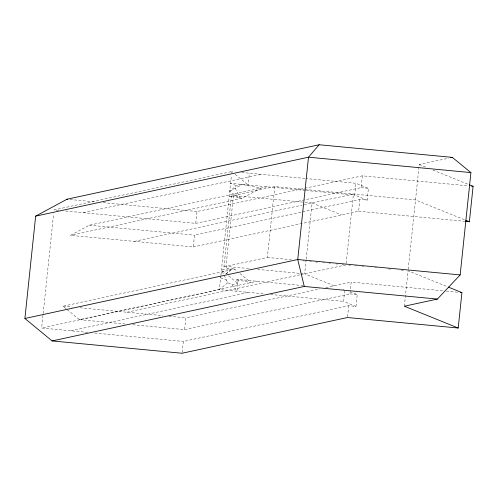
<?xml version="1.0" encoding="UTF-8"?>
<svg xmlns="http://www.w3.org/2000/svg" width="498" height="498" viewBox="0 0 498 498"><rect width="100%" height="100%" fill="white"/><g stroke="black" fill="none" stroke-linecap="round" stroke-linejoin="round"><path stroke-width="0.37" stroke-dasharray="2.49 1.87" d="M87.841 332.39L41.633 328.014L43.065 314.387M43.145 313.628L53.647 213.71M182.181 352.509L183.345 341.441L348.706 305.716L355.983 306.407L357.222 294.598L351.009 292.083M132.773 324.721L184.59 329.632L185.829 317.824L319.772 288.89M267.102 186.794L89.341 225.202L70.542 235.342L193.274 246.971L194.519 235.168L359.88 199.443L367.151 200.134L368.396 188.325L355.964 183.289L306.009 178.558M65.599 211.021L195.758 223.359L197.003 211.55L362.363 175.825L468.456 185.879M220.863 275.655L219.394 289.612L41.633 328.014M220.938 274.94L231.421 175.215M231.657 172.999L231.807 171.524L234.004 171.735M228.949 268.858L221.467 269.928L226.241 273.875L232.522 268.708L230.25 269.2L223.951 266.828L231.296 196.934L231.906 196.803L232.006 195.851L274.803 186.601L304.097 189.377M303.288 285.634L238.193 279.465L236.955 291.274L231.937 284.663L227.754 282.733L221.467 269.928M246.666 185.312L248.129 184.995L249.367 173.192M223.951 266.828L267.358 257.454L274.803 186.601M334.152 285.784L304.651 273.838L306.108 259.975M306.189 259.203L312.097 202.985L303.618 202.182M346.154 263.367L353.437 194.052L302.983 204.952M355.983 306.407L343.552 301.377L344.79 289.568L343.259 289.419M367.151 200.134L354.725 195.098L355.964 183.289M347.542 316.79L348.706 305.716M184.59 329.632L349.951 293.907L351.19 282.098L443.345 290.832M193.274 246.971L358.641 211.252L359.88 199.443M195.758 223.359L361.125 187.634L362.363 175.825M404.345 306.214L408.067 270.788L447.565 286.78M408.229 269.25L419.241 164.514L448.555 158.177M226.241 273.875L230.25 269.2M242.103 198.279L238.467 197.557L229.74 191.207L236.426 185.704L242.271 184.441L260.871 188.132L242.103 198.279L70.542 235.342M227.754 282.733L219.394 289.612L263.616 293.801M229.74 191.207L242.271 184.441M83.309 212.702L261.07 174.3M134.336 241.387L302.224 205.12M66.153 308.723L63.09 306.195L234.658 269.132L237.453 271.441M231.937 284.663L237.783 283.399L236.731 279.783L238.193 279.465M67.174 309.563L79.406 319.666L257.173 281.264M126.884 312.24L300.089 274.821M300.848 274.659L345.992 264.905M70.897 330.784L248.658 292.382M325.829 287.583L351.19 282.098M241.686 172.464L305.237 178.483M361.125 187.634L368.396 188.325M304.869 189.452L415.519 199.935L465.07 219.998M305.535 190.435L230.568 183.332L236.426 185.704M306.301 190.51L354.725 195.098M302.846 202.107L233.462 195.533L226.017 266.386L250.687 268.721M358.641 211.252L464.727 221.305M70.013 199.517L96.232 202.001M103.173 202.655L197.003 211.55M58.664 210.368L54.045 209.926L231.807 171.524L232.659 172.227M89.341 225.202L194.519 235.168M267.358 257.454L291.255 259.719M302.821 260.815L304.359 260.958M309.756 261.469L311.3 261.618M315.925 262.054L317.469 262.203M322.86 262.714L324.403 262.857M329.029 263.299L330.572 263.442M335.969 263.952L337.507 264.102M342.132 264.538L343.676 264.687M349.054 265.197L350.586 265.341M355.186 265.776L356.717 265.92M362.083 266.43L363.615 266.573M375.112 267.663L376.644 267.812M388.141 268.901L390.438 269.119M401.17 270.134L403.467 270.352M257.622 269.381L300.026 273.396M300.792 273.47L304.651 273.838M446.438 291.125L458.832 292.301M349.951 293.907L357.222 294.598M270.539 294.455L343.552 301.377M63.09 306.195L72.316 307.067M80.004 307.795L162.865 315.651M168.99 316.23L185.829 317.824M79.406 319.666L125.035 323.993M94.769 333.05L183.345 341.441M232.56 268.715L234.658 269.132M236.731 279.783L250.942 282.596L239.656 273.259M232.006 195.851L238.467 197.557M231.906 196.803L229.223 196.1L231.296 196.934M419.241 164.514L426.419 167.421M432.887 170.036L468.792 184.571M312.097 202.985L341.603 214.931M220.639 277.803L226.497 280.175M235.212 174.331L248.129 184.995M228.563 275.792L237.783 283.399M235.249 188.238L239.974 197.855"/><path stroke-width="0.75" d="M458.204 328.02L347.467 317.525L182.106 353.25L52.097 340.931L24.9 318.477L35.657 216.138L66.993 199.231L319.168 144.75L452.315 157.368L470.915 172.582L460.158 274.921L437.418 299.068L404.345 306.214L458.204 328.02L461.926 292.594L448.281 287.072M465.505 221.38L469.377 221.741L473.1 186.32L469.508 184.864M319.168 144.75L308.505 157.194L297.748 259.533L304.272 286.45L437.418 299.068M35.657 216.138L308.505 157.194L470.915 172.582M450.808 157.692L452.315 157.368M24.9 318.477L297.748 259.533L460.158 274.921M52.097 340.931L304.272 286.45M471.55 186.171L473.1 186.32M66.993 199.231L67.703 199.293M460.376 292.444L461.926 292.594M465.786 220.29L469.377 221.741"/></g></svg>
